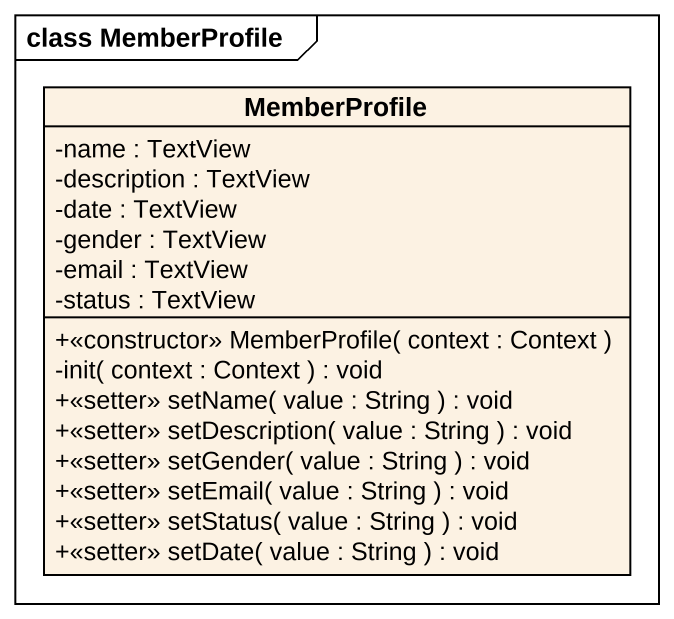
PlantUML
@startuml
mainframe class MemberProfile
hide circle
hide empty members
skinparam classAttributeIconSize 0
class MemberProfile {
  -name : TextView
  -description : TextView
  -date : TextView
  -gender : TextView
  -email : TextView
  -status : TextView
  +<<constructor>> MemberProfile( context : Context )
  -init( context : Context ) : void
  +<<setter>> setName( value : String ) : void
  +<<setter>> setDescription( value : String ) : void
  +<<setter>> setGender( value : String ) : void
  +<<setter>> setEmail( value : String ) : void
  +<<setter>> setStatus( value : String ) : void
  +<<setter>> setDate( value : String ) : void
}
@enduml
